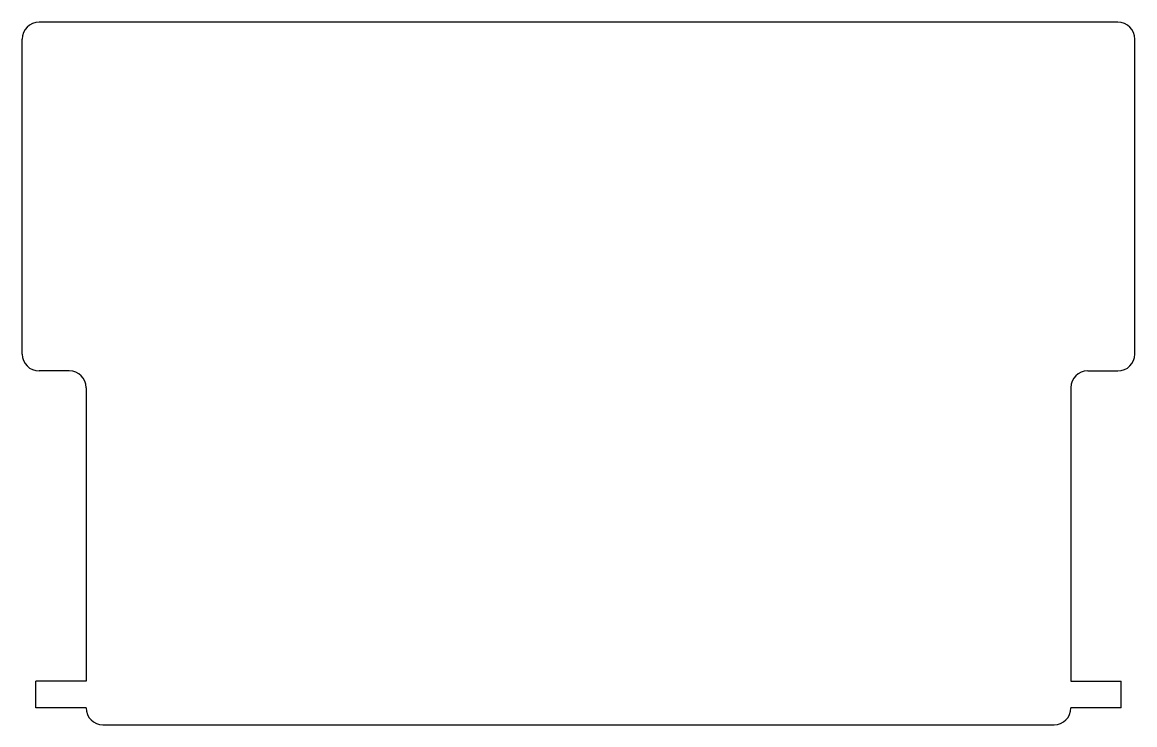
# Model space of a CAD drawing. Extents: x -16.5 to 16.5, y 0.2 to 21.1.
import ezdxf

# ---------------------------------------------------------------- set-up
doc = ezdxf.new("R2010")
doc.units = 0
doc.layers.add('VISIBLE', color=7, linetype='CONTINUOUS')

msp = doc.modelspace()

# ---------------------------------------------------------------- linework, layer by layer
at = {"layer": 'VISIBLE'}
for p, q in [((16.05, 21.15), (-16.05, 21.15)), ((-16.55, 11.278), (-16.55, 20.65)), ((16.55, 11.278), (16.55, 20.65)), ((-15.15, 10.778), (-16.05, 10.778)), ((15.15, 10.778), (16.05, 10.778)), ((-14.65, 10.278), (-14.65, 1.55)), ((14.65, 10.278), (14.65, 1.55)), ((-14.65, 1.55), (-16.15, 1.55)), ((-16.15, 0.75), (-16.15, 1.55)), ((14.65, 1.55), (16.15, 1.55)), ((16.15, 0.75), (16.15, 1.55)), ((-14.65, 0.75), (-16.15, 0.75)), ((16.15, 0.75), (14.65, 0.75)), ((-14.15, 0.25), (14.15, 0.25))]:
    msp.add_line(p, q, dxfattribs=at)
for centre, start, end in [((-16.05, 20.65), 90, 180), ((16.05, 20.65), 0, 90), ((-16.05, 11.278), 180, 270), ((16.05, 11.278), 270, 0), ((-15.15, 10.278), 0, 90), ((15.15, 10.278), 90, 180), ((-14.15, 0.75), 180, 270), ((14.15, 0.75), 270, 0)]:
    msp.add_arc(centre, 0.5, start, end, dxfattribs=at)

doc.saveas('drawing.dxf')
